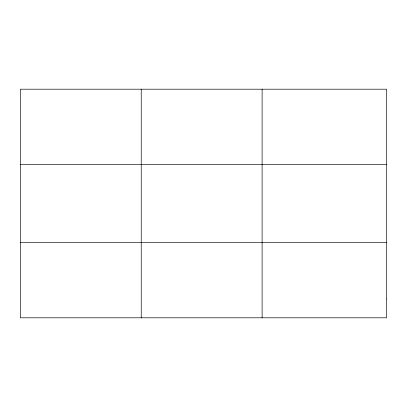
<?xml version="1.0" encoding="UTF-8"?>
<svg xmlns="http://www.w3.org/2000/svg" width="407" height="407" viewBox="0 0 407 407"><rect width="100%" height="100%" fill="white"/><g stroke="black" fill="none" stroke-linecap="round" stroke-linejoin="round"><path stroke-width="0.61" d="M141.229 317.801L141.229 89.199M262.108 317.801L262.108 89.199M20.35 164.637L386.65 164.637M20.35 242.363L386.65 242.363M386.65 298.942L386.65 317.801L20.35 317.801L20.35 89.199L386.65 89.199L386.65 298.942"/></g></svg>
